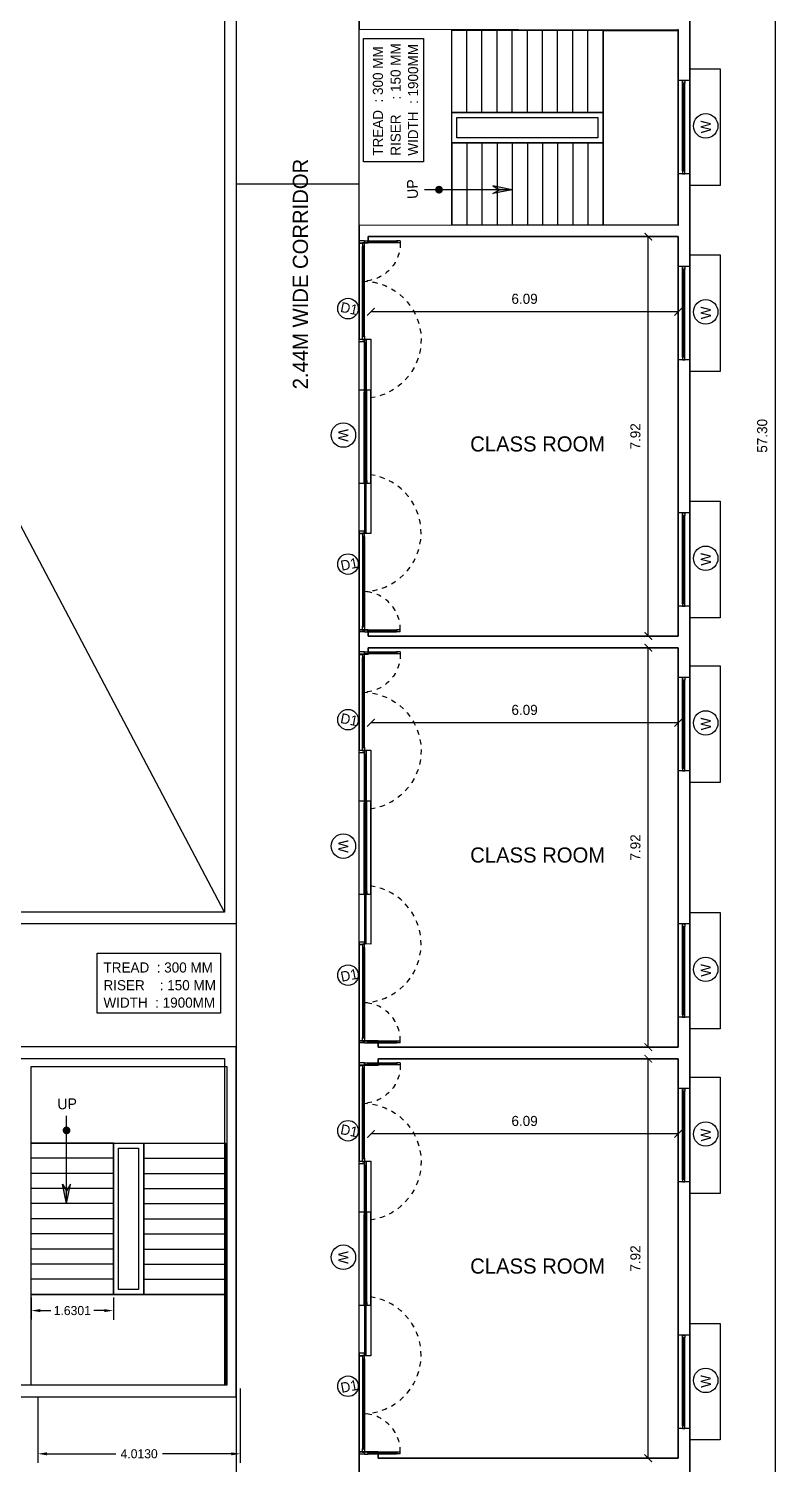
# Model space of a CAD drawing. Header units: metres. Extents: x 6102560 to 6120122, y -6664095 to -6659794.
# Drawn here: x 6102620.86 to 6102635.74, y -6659926.08 to -6659897.62 of the extents above; entities that cross this region are included whole.
import ezdxf

# ---------------------------------------------------------------- set-up
doc = ezdxf.new("R2010")
doc.units = ezdxf.units.M
doc.header["$LTSCALE"] = 500
doc.header["$MEASUREMENT"] = 0
for name, pattern in [('DASHED2', [0.375, 0.25, -0.125]), ('HIDDEN', [0.375, 0.25, -0.125]), ('PHANTOM2', [1.25, 0.625, -0.125, 0.125, -0.125, 0.125, -0.125])]:
    doc.linetypes.add(name, pattern=pattern)
doc.layers.get('0').update_dxf_attribs({"linetype": 'CONTINUOUS'})
doc.layers.get('Defpoints').update_dxf_attribs({"linetype": 'CONTINUOUS'})
for name, color, linetype in [('above', 250, 'DASHED2'), ('BLK_1_FLR_1_BLT_UP_AREA', 26, 'CONTINUOUS'), ('BLK_1_FLR_1_BLT_UP_AREA_DEDUCT', 26, 'CONTINUOUS'), ('BLK_1_FLR_1_CARPET_AREA', 10, 'CONTINUOUS'), ('BLK_1_FLR_1_CHAJJA', 6, 'CONTINUOUS'), ('BLK_1_FLR_1_EXIT_WIDTH_DOOR', 2, 'CONTINUOUS'), ('BLK_1_FLR_1_EXIT_WIDTH_STAIR', 1, 'CONTINUOUS'), ('BLK_1_FLR_1_REGULAR_ROOM_1', 117, 'CONTINUOUS'), ('BLK_1_LVL_1_BLDG_FOOT_PRINT', 1, 'CONTINUOUS'), ('BLK_1_PLINTH_HEIGHT', 7, 'CONTINUOUS'), ('DIM', 205, 'CONTINUOUS'), ('DOOR', 252, 'CONTINUOUS'), ('DOORTEXT', 13, 'CONTINUOUS'), ('ED', 30, 'CONTINUOUS'), ('FURN1', 252, 'CONTINUOUS'), ('FURNITURE', 252, 'CONTINUOUS'), ('FURNITURES', 252, 'CONTINUOUS'), ('T E X T', 7, 'CONTINUOUS'), ('TEXT', 4, 'CONTINUOUS'), ('W-SCH', 205, 'CONTINUOUS'), ('wall', 125, 'CONTINUOUS'), ('wall1', 125, 'CONTINUOUS'), ('WIN', 252, 'CONTINUOUS'), ('WINDOWS', 252, 'CONTINUOUS')]:
    doc.layers.add(name, color=color, linetype=linetype)
doc.styles.add('GD', font='GOTHIC.TTF')
doc.styles.add('RM', font='GOTHIC.TTF')
doc.styles.add('S2', font='GOTHIC.TTF')
doc.styles.get("Standard").update_dxf_attribs({"font": 'GOTHIC.TTF'})
doc.styles.add('USA TEXT', font='GOTHIC.TTF')
doc.dimstyles.new('1-100-ED', dxfattribs={"dimtxt": 0.2, "dimasz": 0.15, "dimexe": 0.18, "dimexo": 0.0625, "dimgap": 0.15, "dimtad": 1, "dimzin": 0, "dimdsep": 46, "dimtxsty": 'USA TEXT', "dimblk": 'ARCHTICK', "dimcen": 0.1, "dimse1": 1, "dimse2": 1, "dimclrd": 256, "dimclrt": 256, "dimadec": 0, "dimazin": 0, "dimtfac": 1, "dimtofl": 0, "dimtmove": 0, "dimatfit": 3, "dimldrblk": 'ARCHTICK', "dimfxl": 0, "dimtolj": 1, "dimtzin": 0, "dimarcsym": 0})
doc.dimstyles.new('STANDARD$0', dxfattribs={"dimtxt": 7, "dimasz": 3, "dimexe": 3, "dimexo": 1, "dimgap": 1.5, "dimtad": 1, "dimdec": 1, "dimzin": 1, "dimdsep": 46, "dimlunit": 4, "dimtxsty": 'Standard', "dimblk": 'OBLIQUE', "dimcen": 0.09375, "dimdle": 1, "dimclrd": 8, "dimclre": 8, "dimclrt": 7, "dimadec": 1, "dimazin": 0, "dimtfac": 1, "dimtdec": 1, "dimtix": 1, "dimtmove": 2, "dimatfit": 3, "dimldrblk": 'ARCHTICK', "dimfxl": 0, "dimfrac": 2, "dimtolj": 1, "dimtzin": 0, "dimarcsym": 0})

# ---------------------------------------------------------------- blocks, each defined once
blk = doc.blocks.new('A$C62665808')
at = {"layer": 'FURNITURES', "color": 233}
for p, q in [((512, 100), (437, 100)), ((450, 62), (512, 62)), ((500, 78), (500, 84)), ((512, 84), (500, 84)), ((512, 78), (500, 78)), ((512, 84), (512, 100)), ((512, 62), (512, 78)), ((2288, 84), (2288, 100)), ((2288, 100), (2363, 100)), ((2288, 84), (2300, 84)), ((2288, 62), (2288, 78)), ((2288, 78), (2300, 78)), ((2350, 62), (2288, 62)), ((2300, 78), (2300, 84))]:
    blk.add_line(p, q, dxfattribs=at)
at = {"layer": 'FURNITURES', "color": 250}
for p, q in [((512, 100), (2288, 100)), ((512, 84), (2300, 84)), ((512, 78), (2300, 78)), ((512, 62), (2288, 62))]:
    blk.add_line(p, q, dxfattribs=at)
at = {"layer": 'FURNITURES', "color": 250, "linetype": 'HIDDEN', "ltscale": 0.5}
for centre, radius, start, end in [((437, 62), 1163, 359.9985, 178.1522), ((2350, 62), 750, 89.1025, 179.9987)]:
    blk.add_arc(centre, radius, start, end, dxfattribs=at)
at = {"layer": 'wall', "color": 7}
for p, q in [((2362, 812), (2362, 737)), ((2399, 812), (2362, 812)), ((2377, 737), (2362, 737)), ((2362, 737), (2363, 175)), ((2378, 175), (2377, 750)), ((2384, 750), (2377, 750)), ((2377, 737), (2377, 750)), ((2384, 175), (2384, 750)), ((2384, 737), (2384, 750)), ((2399, 737), (2384, 737)), ((2399, 812), (2399, 737)), ((2400, 175), (2399, 737)), ((-725, 137), (-650, 137)), ((-725, 137), (-725, 100)), ((-725, 100), (-650, 100)), ((363, 122), (-662, 122)), ((-662, 122), (-662, 116)), ((-650, 122), (-662, 122)), ((363, 116), (-662, 116)), ((-650, 116), (-662, 116)), ((-650, 137), (-650, 122)), ((363, 137), (-650, 137)), ((-650, 116), (-650, 100)), ((-650, 100), (363, 100)), ((437, 137), (363, 137)), ((363, 137), (363, 122)), ((363, 122), (375, 122)), ((363, 116), (363, 100)), ((363, 116), (375, 116)), ((363, 100), (437, 100)), ((375, 122), (375, 116)), ((437, 137), (437, 100)), ((437, 62), (437, 100)), ((437, 62), (450, 62)), ((2363, 62), (2350, 62)), ((2378, 175), (2363, 175)), ((2363, 175), (2363, 100)), ((2363, 62), (2363, 100)), ((2400, 100), (2363, 100)), ((2378, 175), (2378, 162)), ((2384, 162), (2378, 162)), ((2400, 175), (2384, 175)), ((2384, 175), (2384, 162)), ((2400, 100), (2400, 175))]:
    blk.add_line(p, q, dxfattribs=at)
for points in [[(437, 100), (400, 100), (400, 0), (450, 0), (450, 62)], [(2363, 100), (2400, 100), (2400, 0), (2350, 0), (2350, 62)]]:
    blk.add_lwpolyline(points, dxfattribs=at)
blk = doc.blocks.new('_ArchTick')
at = {"color": 0, "linetype": 'ByBlock', "const_width": 0.15}
blk.add_lwpolyline([(-0.5, -0.5), (0.5, 0.5)], dxfattribs=at)
blk = doc.blocks.new('*D81')
at = {"layer": 'Defpoints', "color": 0}
for p in [(6102627.649, -6659902.695), (6102633.739, -6659902.695), (6102627.649, -6659903.232)]:
    blk.add_point(p, dxfattribs=at)
at = {"layer": 'ED', "linetype": 'PHANTOM2', "lineweight": -2}
blk.add_line((6102633.739, -6659903.232), (6102627.649, -6659903.232), dxfattribs=at)
at = {"layer": 'ED', "lineweight": -2, "xscale": 0.15, "yscale": 0.15, "zscale": 0.15, "rotation": 180}
blk.add_blockref('_ArchTick', (6102627.649, -6659903.232), dxfattribs=at)
at = {"layer": 'ED', "lineweight": -2, "xscale": 0.15, "yscale": 0.15, "zscale": 0.15}
blk.add_blockref('_ArchTick', (6102633.739, -6659903.232), dxfattribs=at)
at = {"layer": 'ED', "insert": (6102630.694, -6659902.977), "char_height": 0.2, "attachment_point": 5, "style": 'USA TEXT'}
blk.add_mtext('\\A1;6.09', dxfattribs=at)
blk = doc.blocks.new('*D82')
at = {"layer": 'Defpoints', "color": 0}
for p in [(6102633.147, -6659901.743), (6102633.739, -6659901.743), (6102633.739, -6659909.662)]:
    blk.add_point(p, dxfattribs=at)
at = {"layer": 'ED', "linetype": 'PHANTOM2', "lineweight": -2}
blk.add_line((6102633.147, -6659909.662), (6102633.147, -6659901.743), dxfattribs=at)
at = {"layer": 'ED', "lineweight": -2, "xscale": 0.15, "yscale": 0.15, "zscale": 0.15}
for p, rotation in [((6102633.147, -6659901.743), 90), ((6102633.147, -6659909.662), 270)]:
    blk.add_blockref('_ArchTick', p, dxfattribs=dict(at, rotation=rotation))
at = {"layer": 'ED', "insert": (6102632.892, -6659905.703), "char_height": 0.2, "attachment_point": 5, "rotation": 90, "style": 'USA TEXT'}
blk.add_mtext('\\A1;7.92', dxfattribs=at)
blk = doc.blocks.new('*D83')
at = {"layer": 'Defpoints', "color": 0}
for p in [(6102627.649, -6659910.845), (6102633.739, -6659910.845), (6102627.649, -6659911.382)]:
    blk.add_point(p, dxfattribs=at)
at = {"layer": 'ED', "linetype": 'PHANTOM2', "lineweight": -2}
blk.add_line((6102633.739, -6659911.382), (6102627.649, -6659911.382), dxfattribs=at)
at = {"layer": 'ED', "lineweight": -2, "xscale": 0.15, "yscale": 0.15, "zscale": 0.15, "rotation": 180}
blk.add_blockref('_ArchTick', (6102627.649, -6659911.382), dxfattribs=at)
at = {"layer": 'ED', "lineweight": -2, "xscale": 0.15, "yscale": 0.15, "zscale": 0.15}
blk.add_blockref('_ArchTick', (6102633.739, -6659911.382), dxfattribs=at)
at = {"layer": 'ED', "insert": (6102630.694, -6659911.127), "char_height": 0.2, "attachment_point": 5, "style": 'USA TEXT'}
blk.add_mtext('\\A1;6.09', dxfattribs=at)
blk = doc.blocks.new('*D84')
at = {"layer": 'Defpoints', "color": 0}
for p in [(6102633.147, -6659909.893), (6102633.739, -6659909.893), (6102633.739, -6659917.812)]:
    blk.add_point(p, dxfattribs=at)
at = {"layer": 'ED', "linetype": 'PHANTOM2', "lineweight": -2}
blk.add_line((6102633.147, -6659917.812), (6102633.147, -6659909.893), dxfattribs=at)
at = {"layer": 'ED', "lineweight": -2, "xscale": 0.15, "yscale": 0.15, "zscale": 0.15}
for p, rotation in [((6102633.147, -6659909.893), 90), ((6102633.147, -6659917.812), 270)]:
    blk.add_blockref('_ArchTick', p, dxfattribs=dict(at, rotation=rotation))
at = {"layer": 'ED', "insert": (6102632.892, -6659913.853), "char_height": 0.2, "attachment_point": 5, "rotation": 90, "style": 'USA TEXT'}
blk.add_mtext('\\A1;7.92', dxfattribs=at)
blk = doc.blocks.new('*D85')
at = {"layer": 'Defpoints', "color": 0}
for p in [(6102627.649, -6659918.995), (6102633.739, -6659918.995), (6102627.649, -6659919.532)]:
    blk.add_point(p, dxfattribs=at)
at = {"layer": 'ED', "linetype": 'PHANTOM2', "lineweight": -2}
blk.add_line((6102633.739, -6659919.532), (6102627.649, -6659919.532), dxfattribs=at)
at = {"layer": 'ED', "lineweight": -2, "xscale": 0.15, "yscale": 0.15, "zscale": 0.15, "rotation": 180}
blk.add_blockref('_ArchTick', (6102627.649, -6659919.532), dxfattribs=at)
at = {"layer": 'ED', "lineweight": -2, "xscale": 0.15, "yscale": 0.15, "zscale": 0.15}
blk.add_blockref('_ArchTick', (6102633.739, -6659919.532), dxfattribs=at)
at = {"layer": 'ED', "insert": (6102630.694, -6659919.277), "char_height": 0.2, "attachment_point": 5, "style": 'USA TEXT'}
blk.add_mtext('\\A1;6.09', dxfattribs=at)
blk = doc.blocks.new('*D86')
at = {"layer": 'Defpoints', "color": 0}
for p in [(6102633.147, -6659918.043), (6102633.739, -6659918.043), (6102633.739, -6659925.962)]:
    blk.add_point(p, dxfattribs=at)
at = {"layer": 'ED', "linetype": 'PHANTOM2', "lineweight": -2}
blk.add_line((6102633.147, -6659925.962), (6102633.147, -6659918.043), dxfattribs=at)
at = {"layer": 'ED', "lineweight": -2, "xscale": 0.15, "yscale": 0.15, "zscale": 0.15}
for p, rotation in [((6102633.147, -6659918.043), 90), ((6102633.147, -6659925.962), 270)]:
    blk.add_blockref('_ArchTick', p, dxfattribs=dict(at, rotation=rotation))
at = {"layer": 'ED', "insert": (6102632.892, -6659922.003), "char_height": 0.2, "attachment_point": 5, "rotation": 90, "style": 'USA TEXT'}
blk.add_mtext('\\A1;7.92', dxfattribs=at)
blk = doc.blocks.new('*D147')
at = {"layer": 'BLK_1_FLR_1_EXIT_WIDTH_DOOR', "color": 0, "lineweight": -2}
for p, q in [((6102621.046, -6659924.744), (6102621.046, -6659926.055)), ((6102625.059, -6659924.577), (6102625.059, -6659926.055)), ((6102621.226, -6659925.875), (6102622.588, -6659925.875)), ((6102624.879, -6659925.875), (6102623.518, -6659925.875))]:
    blk.add_line(p, q, dxfattribs=at)
at = {"layer": 'BLK_1_FLR_1_EXIT_WIDTH_DOOR', "color": 0}
for points in [[(6102621.226, -6659925.845), (6102621.226, -6659925.905), (6102621.046, -6659925.875)], [(6102624.879, -6659925.845), (6102624.879, -6659925.905), (6102625.059, -6659925.875)]]:
    blk.add_solid(points, dxfattribs=at)
at = {"layer": 'Defpoints', "color": 0}
for p in [(6102625.059, -6659924.514), (6102621.046, -6659924.682), (6102625.059, -6659925.875)]:
    blk.add_point(p, dxfattribs=at)
at = {"layer": 'BLK_1_FLR_1_EXIT_WIDTH_DOOR', "color": 0, "insert": (6102623.053, -6659925.875), "char_height": 0.18, "attachment_point": 5}
blk.add_mtext('\\A1;4.0130', dxfattribs=at)
blk = doc.blocks.new('*D150')
at = {"layer": 'BLK_1_FLR_1_EXIT_WIDTH_STAIR', "color": 0, "lineweight": -2}
for p, q in [((6102620.913, -6659922.777), (6102620.913, -6659923.215)), ((6102622.543, -6659922.777), (6102622.543, -6659923.216)), ((6102621.093, -6659923.035), (6102621.303, -6659923.035)), ((6102622.363, -6659923.036), (6102622.154, -6659923.036))]:
    blk.add_line(p, q, dxfattribs=at)
at = {"layer": 'BLK_1_FLR_1_EXIT_WIDTH_STAIR', "color": 0}
for points in [[(6102621.093, -6659923.005), (6102621.093, -6659923.065), (6102620.913, -6659923.035)], [(6102622.363, -6659923.006), (6102622.363, -6659923.066), (6102622.543, -6659923.036)]]:
    blk.add_solid(points, dxfattribs=at)
at = {"layer": 'Defpoints', "color": 0}
for p in [(6102620.913, -6659922.715), (6102622.543, -6659922.715), (6102622.543, -6659923.036)]:
    blk.add_point(p, dxfattribs=at)
at = {"layer": 'BLK_1_FLR_1_EXIT_WIDTH_STAIR', "color": 0, "insert": (6102621.728, -6659923.036), "char_height": 0.18, "attachment_point": 5}
blk.add_mtext('\\A1;1.6301', dxfattribs=at)
blk = doc.blocks.new('*D117')
at = {"layer": 'BLK_1_PLINTH_HEIGHT', "linetype": 'PHANTOM2', "lineweight": -2}
blk.add_line((6102635.661, -6659877.042), (6102635.661, -6659934.342), dxfattribs=at)
at = {"layer": 'Defpoints', "color": 0}
for p in [(6102633.969, -6659877.042), (6102633.969, -6659934.342), (6102635.661, -6659934.342)]:
    blk.add_point(p, dxfattribs=at)
at = {"layer": 'BLK_1_PLINTH_HEIGHT', "lineweight": -2, "xscale": 0.15, "yscale": 0.15, "zscale": 0.15}
for p, rotation in [((6102635.661, -6659877.042), 90), ((6102635.661, -6659934.342), 270)]:
    blk.add_blockref('_ArchTick', p, dxfattribs=dict(at, rotation=rotation))
at = {"layer": 'BLK_1_PLINTH_HEIGHT', "insert": (6102635.405, -6659905.692), "char_height": 0.2, "attachment_point": 5, "rotation": 90, "style": 'USA TEXT'}
blk.add_mtext('\\A1;57.30', dxfattribs=at)

msp = doc.modelspace()

# ---------------------------------------------------------------- hatches: boundary and pattern name
at = {"layer": 'DIM'}
h = msp.add_hatch(color=256, dxfattribs=at)
h.paths.add_polyline_path([(6102630.16826, -6659900.75663), (6102630.16829, -6659900.79748), (6102630.06461, -6659900.73605)])
h.paths.add_polyline_path([(6102630.42385, -6659900.8074), (6102630.42385, -6659900.81249), (6102630.19385, -6659900.81263), (6102630.16829, -6659900.79748), (6102630.16826, -6659900.75663)])
h.paths.add_polyline_path([(6102630.42385, -6659900.81249), (6102630.42386, -6659900.81758), (6102630.16833, -6659900.86866), (6102630.16831, -6659900.82781), (6102630.19385, -6659900.81263)])
h.paths.add_polyline_path([(6102630.42386, -6659900.81758), (6102630.42385, -6659900.81249), (6102630.44941, -6659900.81247)])
h.paths.add_polyline_path([(6102630.44941, -6659900.81247), (6102630.42385, -6659900.81249), (6102630.42385, -6659900.8074)])
h.paths.add_polyline_path([(6102630.06471, -6659900.88938), (6102630.16831, -6659900.82781), (6102630.16833, -6659900.86866)])
h = msp.add_hatch(color=256, dxfattribs=at)
h.paths.add_polyline_path([(6102621.66942, -6659920.63334), (6102621.62857, -6659920.63336), (6102621.69001, -6659920.52969)])
h.paths.add_polyline_path([(6102621.61866, -6659920.88893), (6102621.61357, -6659920.88893), (6102621.61342, -6659920.65893), (6102621.62857, -6659920.63336), (6102621.66942, -6659920.63334)])
h.paths.add_polyline_path([(6102621.61357, -6659920.88893), (6102621.60847, -6659920.88893), (6102621.55739, -6659920.63341), (6102621.59824, -6659920.63338), (6102621.61342, -6659920.65893)])
h.paths.add_polyline_path([(6102621.60847, -6659920.88893), (6102621.61357, -6659920.88893), (6102621.61358, -6659920.91448)])
h.paths.add_polyline_path([(6102621.61358, -6659920.91448), (6102621.61357, -6659920.88893), (6102621.61866, -6659920.88893)])
h.paths.add_polyline_path([(6102621.53668, -6659920.52979), (6102621.59824, -6659920.63338), (6102621.55739, -6659920.63341)])

# ---------------------------------------------------------------- linework, layer by layer
for p, q in [((6102627.41799, -6659932.07957), (6102627.41831, -6659886.33482)), ((6102633.73941, -6659901.5125), (6102633.73941, -6659897.63255)), ((6102629.24973, -6659899.88258), (6102629.24941, -6659901.5125)), ((6102629.54941, -6659899.88258), (6102629.54941, -6659901.5125)), ((6102629.84941, -6659899.88258), (6102629.84941, -6659901.5125)), ((6102630.14941, -6659899.88258), (6102630.14941, -6659901.5125)), ((6102630.44941, -6659899.88258), (6102630.44941, -6659901.5125)), ((6102630.74941, -6659899.88258), (6102630.74941, -6659901.5125)), ((6102631.04941, -6659899.8826), (6102631.04941, -6659901.5125)), ((6102631.34941, -6659899.88263), (6102631.34941, -6659901.5125)), ((6102631.64941, -6659899.88266), (6102631.64941, -6659901.5125)), ((6102631.94941, -6659899.88269), (6102631.94941, -6659901.5125)), ((6102632.24941, -6659900.1125), (6102632.24941, -6659901.5125)), ((6102624.97821, -6659900.6985), (6102627.41821, -6659900.6985)), ((6102624.97821, -6659915.3645), (6102624.97821, -6659926.96474)), ((6102622.54348, -6659919.71481), (6102620.91356, -6659919.71448)), ((6102622.54348, -6659920.01448), (6102620.91356, -6659920.01448)), ((6102622.54348, -6659920.31448), (6102620.91356, -6659920.31448)), ((6102622.54348, -6659920.61448), (6102620.91356, -6659920.61448)), ((6102622.54348, -6659920.91448), (6102620.91356, -6659920.91448)), ((6102622.54348, -6659921.21448), (6102620.91356, -6659921.21448)), ((6102622.54345, -6659921.51448), (6102620.91356, -6659921.51448)), ((6102622.54343, -6659921.81448), (6102620.91356, -6659921.81448)), ((6102622.5434, -6659922.11448), (6102620.91356, -6659922.11448)), ((6102622.54337, -6659922.41448), (6102620.91356, -6659922.41448)), ((6102622.31356, -6659922.71448), (6102620.91356, -6659922.71448))]:
    msp.add_line(p, q)
at = {"linetype": 'HIDDEN', "ltscale": 0.5}
for p, q in [((6102629.24941, -6659899.0525), (6102629.24941, -6659897.6525)), ((6102629.54941, -6659899.28246), (6102629.54941, -6659897.6525)), ((6102629.84941, -6659899.28249), (6102629.84941, -6659897.6525)), ((6102630.14941, -6659899.28252), (6102630.14941, -6659897.6525)), ((6102630.44941, -6659899.28255), (6102630.44941, -6659897.6525)), ((6102630.74941, -6659899.28258), (6102630.74941, -6659897.6525)), ((6102623.37356, -6659919.71448), (6102624.77356, -6659919.71448)), ((6102623.14359, -6659920.01448), (6102624.77356, -6659920.01448)), ((6102623.14357, -6659920.31448), (6102624.77356, -6659920.31448)), ((6102623.14354, -6659920.61448), (6102624.77356, -6659920.61448)), ((6102623.14351, -6659920.91448), (6102624.77356, -6659920.91448)), ((6102623.14348, -6659921.21448), (6102624.77356, -6659921.21448))]:
    msp.add_line(p, q, dxfattribs=at)
at = {"linetype": 'HIDDEN', "ltscale": 500}
for p, q in [((6102631.04941, -6659899.28258), (6102631.04941, -6659897.6525)), ((6102631.34941, -6659899.28258), (6102631.34941, -6659897.6525)), ((6102631.64941, -6659899.28258), (6102631.64941, -6659897.6525)), ((6102631.94941, -6659899.28258), (6102631.94941, -6659897.6525)), ((6102632.24941, -6659899.0525), (6102632.24941, -6659897.6525)), ((6102623.14348, -6659921.51448), (6102624.77356, -6659921.51448)), ((6102623.14348, -6659921.81448), (6102624.77356, -6659921.81448)), ((6102623.14348, -6659922.11448), (6102624.77356, -6659922.11448)), ((6102623.14348, -6659922.41448), (6102624.77356, -6659922.41448)), ((6102623.37356, -6659922.71448), (6102624.77356, -6659922.71448))]:
    msp.add_line(p, q, dxfattribs=at)
at = {"color": 15}
for points in [[(6102609.27941, -6659915.3645), (6102609.27941, -6659886.0325), (6102624.97821, -6659886.0325), (6102624.97821, -6659915.3645)], [(6102609.50941, -6659918.03443), (6102624.74821, -6659918.03446), (6102624.74821, -6659924.51453), (6102609.50941, -6659924.5145)]]:
    msp.add_lwpolyline(points, close=True, dxfattribs=at)
at = {"linetype": 'PHANTOM2', "ltscale": 500}
msp.add_lwpolyline([(6102624.74821, -6659915.1345), (6102609.50941, -6659886.2625)], dxfattribs=at)
at = {"color": 15, "linetype": 'Continuous'}
msp.add_lwpolyline([(6102609.50941, -6659886.2625), (6102624.74821, -6659886.2625), (6102624.74821, -6659915.1345), (6102609.50941, -6659915.1345)], close=True, dxfattribs=at)
at = {"color": 15}
msp.add_lwpolyline([(6102627.41823, -6659896.11699), (6102627.41823, -6659897.63255), (6102633.73946, -6659897.64252), (6102633.73936, -6659901.52263), (6102627.4182, -6659901.51265), (6102627.4182, -6659901.86273), (6102627.59289, -6659901.86274), (6102627.59289, -6659901.7425), (6102633.73941, -6659901.7425), (6102633.73941, -6659909.6625), (6102627.59288, -6659909.6625), (6102627.59288, -6659909.54207), (6102627.41815, -6659909.54206), (6102627.41815, -6659910.01266), (6102627.59285, -6659910.01274), (6102627.59285, -6659909.8925), (6102633.73935, -6659909.8925), (6102633.73935, -6659917.8125), (6102627.79186, -6659917.8125), (6102627.79186, -6659917.69207), (6102627.41809, -6659917.69206), (6102627.41809, -6659918.16265), (6102627.79186, -6659918.16274), (6102627.79186, -6659918.0425), (6102633.73935, -6659918.0425), (6102633.73935, -6659925.9625), (6102627.79194, -6659925.9625), (6102627.79178, -6659925.84207), (6102627.41803, -6659925.84206), (6102627.41803, -6659926.31266)], dxfattribs=at)
at = {"linetype": 'Continuous'}
for points in [[(6102629.24965, -6659899.28244), (6102629.24941, -6659897.65166), (6102632.24925, -6659897.65194), (6102632.24949, -6659899.28271)], [(6102633.73941, -6659901.51265), (6102632.24957, -6659901.51265), (6102632.24957, -6659897.6525), (6102633.73941, -6659897.6525)], [(6102629.24941, -6659901.5125), (6102629.24973, -6659899.88244), (6102632.24957, -6659899.88271), (6102632.24925, -6659901.51278)], [(6102620.91356, -6659919.71448), (6102622.54362, -6659919.71481), (6102622.54334, -6659922.71465), (6102620.91328, -6659922.71432)], [(6102623.14362, -6659919.71473), (6102624.77439, -6659919.71448), (6102624.77412, -6659922.71432), (6102623.14334, -6659922.71456)], [(6102620.9134, -6659924.51448), (6102620.9134, -6659922.71465), (6102624.77356, -6659922.71465), (6102624.77356, -6659924.51448)]]:
    msp.add_lwpolyline(points, close=True, dxfattribs=at)
for points in [[(6102632.24957, -6659899.88258), (6102629.24957, -6659899.88258), (6102629.24957, -6659899.28258), (6102632.24957, -6659899.28258)], [(6102632.14957, -6659899.78258), (6102629.34957, -6659899.78258), (6102629.34957, -6659899.38258), (6102632.14957, -6659899.38258)], [(6102620.91341, -6659918.19447), (6102624.79351, -6659918.19447), (6102624.7935, -6659924.5145), (6102620.9134, -6659924.5145)], [(6102622.54348, -6659922.71465), (6102622.54348, -6659919.71465), (6102623.14348, -6659919.71465), (6102623.14348, -6659922.71465)], [(6102622.64348, -6659922.61465), (6102622.64348, -6659919.81465), (6102623.04348, -6659919.81465), (6102623.04348, -6659922.61465)]]:
    msp.add_lwpolyline(points, close=True)
at = {"layer": 'above'}
for points in [[(6102633.96945, -6659898.41738), (6102634.56945, -6659898.41737), (6102634.5695, -6659900.72769), (6102633.9696, -6659900.72769)], [(6102633.96952, -6659902.10477), (6102634.56952, -6659902.10477), (6102634.56957, -6659904.41509), (6102633.96967, -6659904.41508)], [(6102633.96939, -6659906.98993), (6102634.56939, -6659906.98992), (6102634.56945, -6659909.30024), (6102633.96955, -6659909.30024)], [(6102633.96952, -6659910.25477), (6102634.56952, -6659910.25477), (6102634.56957, -6659912.56509), (6102633.96967, -6659912.56508)], [(6102633.96939, -6659915.13993), (6102634.56939, -6659915.13992), (6102634.56945, -6659917.45024), (6102633.96955, -6659917.45024)], [(6102633.96952, -6659918.40477), (6102634.56952, -6659918.40477), (6102634.56957, -6659920.71509), (6102633.96967, -6659920.71508)], [(6102633.96939, -6659923.28993), (6102634.56939, -6659923.28992), (6102634.56945, -6659925.60024), (6102633.96955, -6659925.60024)]]:
    msp.add_lwpolyline(points, dxfattribs=at)
at = {"layer": 'BLK_1_FLR_1_BLT_UP_AREA', "color": 26, "linetype": 'Continuous'}
msp.add_lwpolyline([(6102600.28941, -6659877.0425), (6102633.96941, -6659877.0425), (6102633.96941, -6659934.3425), (6102600.28941, -6659934.3425)], close=True, dxfattribs=at)
at = {"layer": 'BLK_1_FLR_1_BLT_UP_AREA_DEDUCT', "color": 26, "linetype": 'Continuous'}
msp.add_lwpolyline([(6102609.50941, -6659886.2625), (6102624.74821, -6659886.2625), (6102624.74821, -6659915.1345), (6102609.50941, -6659915.1345)], close=True, dxfattribs=at)
at = {"layer": 'BLK_1_FLR_1_CARPET_AREA', "color": 15}
msp.add_lwpolyline([(6102624.97821, -6659924.7445), (6102624.97821, -6659917.8045), (6102609.27941, -6659917.8045), (6102609.27941, -6659924.7445), (6102624.97821, -6659924.7445)], dxfattribs=at)
at = {"layer": 'BLK_1_FLR_1_CHAJJA', "linetype": 'Continuous'}
for points in [[(6102633.96937, -6659898.41738), (6102634.56934, -6659898.41737), (6102634.56929, -6659900.72769), (6102633.96949, -6659900.72769)], [(6102633.96945, -6659902.10477), (6102634.56941, -6659902.10477), (6102634.56936, -6659904.41509), (6102633.96956, -6659904.41508)], [(6102633.96932, -6659906.98993), (6102634.56928, -6659906.98992), (6102634.56923, -6659909.30024), (6102633.96944, -6659909.30024)], [(6102633.96945, -6659910.25477), (6102634.56941, -6659910.25477), (6102634.56936, -6659912.56509), (6102633.96956, -6659912.56508)], [(6102633.96932, -6659915.13993), (6102634.56928, -6659915.13992), (6102634.56923, -6659917.45024), (6102633.96944, -6659917.45024)], [(6102633.96945, -6659918.40477), (6102634.56941, -6659918.40477), (6102634.56936, -6659920.71509), (6102633.96956, -6659920.71508)], [(6102633.96932, -6659923.28993), (6102634.56928, -6659923.28992), (6102634.56923, -6659925.60024), (6102633.96944, -6659925.60024)]]:
    msp.add_lwpolyline(points, close=True, dxfattribs=at)
at = {"layer": 'BLK_1_FLR_1_REGULAR_ROOM_1', "color": 3, "linetype": 'Continuous'}
for points in [[(6102627.59289, -6659909.52965), (6102627.59289, -6659909.52965), (6102627.59289, -6659909.54214), (6102627.59288, -6659909.54207), (6102627.59288, -6659909.6625), (6102633.73941, -6659909.6625), (6102633.73941, -6659901.7425), (6102627.59289, -6659901.7425), (6102627.59289, -6659901.86274), (6102627.59285, -6659901.86273), (6102627.59285, -6659901.87515), (6102627.41822, -6659901.87515), (6102627.41816, -6659903.77522), (6102627.64799, -6659903.77523), (6102627.64799, -6659903.78772), (6102627.64799, -6659903.78782), (6102627.64799, -6659907.61718), (6102627.64799, -6659907.61708), (6102627.64799, -6659907.62957), (6102627.41816, -6659907.62957), (6102627.41815, -6659909.52965)], [(6102627.4181, -6659917.67965), (6102627.79186, -6659917.67965), (6102627.79186, -6659917.69214), (6102627.79186, -6659917.69207), (6102627.79186, -6659917.8125), (6102633.73935, -6659917.8125), (6102633.73935, -6659909.8925), (6102627.59285, -6659909.8925), (6102627.59285, -6659910.01274), (6102627.59285, -6659910.01273), (6102627.59285, -6659910.02515), (6102627.41817, -6659910.02515), (6102627.41811, -6659911.92522), (6102627.64799, -6659911.92523), (6102627.64799, -6659911.93772), (6102627.64799, -6659911.93782), (6102627.64799, -6659915.76718), (6102627.51791, -6659915.76708), (6102627.51791, -6659915.77957), (6102627.4181, -6659915.77957), (6102627.4181, -6659917.67965)], [(6102627.72941, -6659925.82965), (6102627.79186, -6659925.82965), (6102627.79186, -6659925.84214), (6102627.79186, -6659925.84229), (6102627.79186, -6659925.96273), (6102633.73935, -6659925.9625), (6102633.73935, -6659918.0425), (6102627.79186, -6659918.0425), (6102627.79186, -6659918.16274), (6102627.79186, -6659918.16273), (6102627.79186, -6659918.17515), (6102627.41811, -6659918.17515), (6102627.41805, -6659920.07522), (6102627.64799, -6659920.07523), (6102627.64799, -6659920.08772), (6102627.64799, -6659920.08782), (6102627.64799, -6659923.91718), (6102627.64799, -6659923.91708), (6102627.64799, -6659923.92957), (6102627.41804, -6659923.92957), (6102627.41804, -6659925.82965)]]:
    msp.add_lwpolyline(points, close=True, dxfattribs=at)
at = {"layer": 'BLK_1_LVL_1_BLDG_FOOT_PRINT', "ltscale": 400}
msp.add_lwpolyline([(6102600.28941, -6659877.0425), (6102633.96941, -6659877.0425), (6102633.96941, -6659934.3425), (6102600.28941, -6659934.3425)], close=True, dxfattribs=at)
at = {"layer": 'DIM', "const_width": 0.07667}
for points in [[(6102628.99789, -6659900.84997, -1), (6102628.99784, -6659900.77331, -1)], [(6102621.57608, -6659919.46296, -1), (6102621.65275, -6659919.46292, -1)]]:
    msp.add_lwpolyline(points, format="xyb", close=True, dxfattribs=at)
at = {"layer": 'DOOR'}
for p, q in [((6102630.44941, -6659900.8125), (6102628.70965, -6659900.8115)), ((6102630.44941, -6659900.8125), (6102630.06461, -6659900.73607)), ((6102630.06461, -6659900.73607), (6102630.19385, -6659900.81266)), ((6102630.44941, -6659900.8125), (6102630.06471, -6659900.8894)), ((6102630.06471, -6659900.8894), (6102630.19385, -6659900.81266)), ((6102621.61356, -6659920.91448), (6102621.61456, -6659919.17473)), ((6102621.53665, -6659920.52979), (6102621.6134, -6659920.65893)), ((6102621.61356, -6659920.91448), (6102621.53665, -6659920.52979)), ((6102621.68999, -6659920.52969), (6102621.6134, -6659920.65893)), ((6102621.61356, -6659920.91448), (6102621.68999, -6659920.52969))]:
    msp.add_line(p, q, dxfattribs=at)
at = {"layer": 'FURN1'}
for points in [[(6102633.87234, -6659898.64738), (6102633.87234, -6659898.69738), (6102633.82234, -6659898.69737), (6102633.82234, -6659898.64737)], [(6102633.87234, -6659898.648), (6102633.87234, -6659898.698), (6102633.82234, -6659898.698), (6102633.82234, -6659898.648)], [(6102633.8723, -6659900.49706), (6102633.87231, -6659900.44706), (6102633.82231, -6659900.44706), (6102633.8223, -6659900.49706)], [(6102633.87231, -6659900.49769), (6102633.87231, -6659900.44769), (6102633.82231, -6659900.44768), (6102633.82231, -6659900.49768)], [(6102633.87242, -6659902.33477), (6102633.87241, -6659902.38477), (6102633.82241, -6659902.38477), (6102633.82242, -6659902.33477)], [(6102633.87241, -6659902.33539), (6102633.87241, -6659902.38539), (6102633.82241, -6659902.38539), (6102633.82241, -6659902.33539)], [(6102633.87238, -6659904.18445), (6102633.87238, -6659904.13445), (6102633.82238, -6659904.13445), (6102633.82238, -6659904.18445)], [(6102633.87238, -6659904.18508), (6102633.87238, -6659904.13508), (6102633.82238, -6659904.13508), (6102633.82238, -6659904.18508)], [(6102627.51506, -6659904.77735), (6102627.51506, -6659904.82735), (6102627.56506, -6659904.82735), (6102627.56506, -6659904.77735)], [(6102627.51506, -6659904.77797), (6102627.51506, -6659904.82797), (6102627.56506, -6659904.82797), (6102627.56506, -6659904.77797)], [(6102627.51509, -6659906.62703), (6102627.51509, -6659906.57703), (6102627.56509, -6659906.57703), (6102627.56509, -6659906.62703)], [(6102627.51509, -6659906.62766), (6102627.51509, -6659906.57766), (6102627.56509, -6659906.57766), (6102627.56509, -6659906.62766)], [(6102633.87229, -6659907.21992), (6102633.87229, -6659907.26992), (6102633.82229, -6659907.26992), (6102633.82229, -6659907.21992)], [(6102633.87229, -6659907.22055), (6102633.87229, -6659907.27055), (6102633.82229, -6659907.27055), (6102633.82229, -6659907.22055)], [(6102633.87225, -6659909.06961), (6102633.87225, -6659909.01961), (6102633.82225, -6659909.01961), (6102633.82225, -6659909.06961)], [(6102633.87225, -6659909.07023), (6102633.87226, -6659909.02023), (6102633.82226, -6659909.02023), (6102633.82225, -6659909.07023)], [(6102633.87242, -6659910.48477), (6102633.87241, -6659910.53477), (6102633.82241, -6659910.53477), (6102633.82242, -6659910.48477)], [(6102633.87241, -6659910.48539), (6102633.87241, -6659910.53539), (6102633.82241, -6659910.53539), (6102633.82241, -6659910.48539)], [(6102633.87238, -6659912.33445), (6102633.87238, -6659912.28445), (6102633.82238, -6659912.28445), (6102633.82238, -6659912.33445)], [(6102633.87238, -6659912.33508), (6102633.87238, -6659912.28508), (6102633.82238, -6659912.28508), (6102633.82238, -6659912.33508)], [(6102627.51506, -6659912.92735), (6102627.51506, -6659912.97735), (6102627.56506, -6659912.97735), (6102627.56506, -6659912.92735)], [(6102627.51506, -6659912.92797), (6102627.51506, -6659912.97797), (6102627.56506, -6659912.97797), (6102627.56506, -6659912.92797)], [(6102627.51509, -6659914.77703), (6102627.51509, -6659914.72703), (6102627.56509, -6659914.72703), (6102627.56509, -6659914.77703)], [(6102627.51509, -6659914.77766), (6102627.51509, -6659914.72766), (6102627.56509, -6659914.72766), (6102627.56509, -6659914.77766)], [(6102633.87229, -6659915.36992), (6102633.87229, -6659915.41992), (6102633.82229, -6659915.41992), (6102633.82229, -6659915.36992)], [(6102633.87229, -6659915.37055), (6102633.87229, -6659915.42055), (6102633.82229, -6659915.42055), (6102633.82229, -6659915.37055)], [(6102633.87225, -6659917.21961), (6102633.87225, -6659917.16961), (6102633.82225, -6659917.16961), (6102633.82225, -6659917.21961)], [(6102633.87225, -6659917.22023), (6102633.87226, -6659917.17023), (6102633.82226, -6659917.17023), (6102633.82225, -6659917.22023)], [(6102633.87242, -6659918.63477), (6102633.87241, -6659918.68477), (6102633.82241, -6659918.68477), (6102633.82242, -6659918.63477)], [(6102633.87241, -6659918.63539), (6102633.87241, -6659918.68539), (6102633.82241, -6659918.68539), (6102633.82241, -6659918.63539)], [(6102633.87238, -6659920.48445), (6102633.87238, -6659920.43445), (6102633.82238, -6659920.43445), (6102633.82238, -6659920.48445)], [(6102633.87238, -6659920.48508), (6102633.87238, -6659920.43508), (6102633.82238, -6659920.43508), (6102633.82238, -6659920.48508)], [(6102627.51506, -6659921.07735), (6102627.51506, -6659921.12735), (6102627.56506, -6659921.12735), (6102627.56506, -6659921.07735)], [(6102627.51506, -6659921.07797), (6102627.51506, -6659921.12797), (6102627.56506, -6659921.12797), (6102627.56506, -6659921.07797)], [(6102627.51509, -6659922.92703), (6102627.51509, -6659922.87703), (6102627.56509, -6659922.87703), (6102627.56509, -6659922.92703)], [(6102627.51509, -6659922.92766), (6102627.51509, -6659922.87766), (6102627.56509, -6659922.87766), (6102627.56509, -6659922.92766)], [(6102633.87229, -6659923.51992), (6102633.87229, -6659923.56992), (6102633.82229, -6659923.56992), (6102633.82229, -6659923.51992)], [(6102633.87229, -6659923.52055), (6102633.87229, -6659923.57055), (6102633.82229, -6659923.57055), (6102633.82229, -6659923.52055)], [(6102633.87225, -6659925.36961), (6102633.87225, -6659925.31961), (6102633.82225, -6659925.31961), (6102633.82225, -6659925.36961)], [(6102633.87225, -6659925.37023), (6102633.87226, -6659925.32023), (6102633.82226, -6659925.32023), (6102633.82225, -6659925.37023)]]:
    msp.add_lwpolyline(points, close=True, dxfattribs=at)
at = {"layer": 'FURNITURE', "linetype": 'HIDDEN', "ltscale": 0.2}
for p, q in [((6102633.82231, -6659900.44768), (6102633.82233, -6659898.698)), ((6102633.87227, -6659900.44706), (6102633.87234, -6659898.69738)), ((6102633.82238, -6659904.13508), (6102633.82241, -6659902.38539)), ((6102633.87235, -6659904.13445), (6102633.87241, -6659902.38477)), ((6102627.51513, -6659906.57703), (6102627.51506, -6659904.82735)), ((6102627.56509, -6659906.57766), (6102627.56507, -6659904.82797)), ((6102633.82226, -6659909.02023), (6102633.82228, -6659907.27055)), ((6102633.87222, -6659909.01961), (6102633.87229, -6659907.26992)), ((6102633.82238, -6659912.28508), (6102633.82241, -6659910.53539)), ((6102633.87235, -6659912.28445), (6102633.87241, -6659910.53477)), ((6102627.51513, -6659914.72703), (6102627.51506, -6659912.97735)), ((6102627.56509, -6659914.72766), (6102627.56507, -6659912.97797)), ((6102633.82226, -6659917.17023), (6102633.82228, -6659915.42055)), ((6102633.87222, -6659917.16961), (6102633.87229, -6659915.41992)), ((6102633.82238, -6659920.43508), (6102633.82241, -6659918.68539)), ((6102633.87235, -6659920.43445), (6102633.87241, -6659918.68477)), ((6102627.51513, -6659922.87703), (6102627.51506, -6659921.12735)), ((6102627.56509, -6659922.87766), (6102627.56507, -6659921.12797)), ((6102633.82226, -6659925.32023), (6102633.82228, -6659923.57055)), ((6102633.87222, -6659925.31961), (6102633.87229, -6659923.56992))]:
    msp.add_line(p, q, dxfattribs=at)
at = {"layer": 'FURNITURE', "color": 4, "linetype": 'HIDDEN', "ltscale": 0.2}
for p, q in [((6102633.84731, -6659900.44706), (6102633.84733, -6659898.69737)), ((6102633.84738, -6659904.13445), (6102633.84741, -6659902.38477)), ((6102627.54009, -6659906.57703), (6102627.54007, -6659904.82735)), ((6102633.84725, -6659909.01961), (6102633.84728, -6659907.26992)), ((6102633.84738, -6659912.28445), (6102633.84741, -6659910.53477)), ((6102627.54009, -6659914.72703), (6102627.54007, -6659912.97735)), ((6102633.84725, -6659917.16961), (6102633.84728, -6659915.41992)), ((6102633.84738, -6659920.43445), (6102633.84741, -6659918.68477)), ((6102627.54009, -6659922.87703), (6102627.54007, -6659921.12735)), ((6102633.84725, -6659925.31961), (6102633.84728, -6659923.56992))]:
    msp.add_line(p, q, dxfattribs=at)
at = {"layer": 'W-SCH'}
for centre, radius in [((6102634.28484, -6659899.5469), 0.24242), ((6102627.19378, -6659903.16941), 0.20375), ((6102634.28491, -6659903.2343), 0.24242), ((6102627.10256, -6659905.67688), 0.24242), ((6102627.1937, -6659908.23538), 0.20375), ((6102634.28479, -6659908.11945), 0.24242), ((6102627.19378, -6659911.31941), 0.20375), ((6102634.28491, -6659911.3843), 0.24242), ((6102627.10256, -6659913.82688), 0.24242), ((6102627.1937, -6659916.38538), 0.20375), ((6102634.28479, -6659916.26945), 0.24242), ((6102627.19378, -6659919.46941), 0.20375), ((6102634.28491, -6659919.5343), 0.24242), ((6102627.10256, -6659921.97688), 0.24242), ((6102634.28479, -6659924.41945), 0.24242), ((6102627.1937, -6659924.53538), 0.20375)]:
    msp.add_circle(centre, radius, dxfattribs=at)
at = {"layer": 'wall'}
msp.add_lwpolyline([(6102633.96941, -6659877.0425), (6102600.28941, -6659877.0425), (6102600.28941, -6659934.3425), (6102633.96941, -6659934.3425)], close=True, dxfattribs=at)
at = {"layer": 'wall1'}
for p, q in [((6102633.96944, -6659898.64738), (6102633.73933, -6659898.64737)), ((6102633.96941, -6659900.49769), (6102633.7393, -6659900.49768)), ((6102633.96952, -6659902.33477), (6102633.73941, -6659902.33476)), ((6102633.96948, -6659904.18508), (6102633.73938, -6659904.18507)), ((6102627.41796, -6659904.77735), (6102627.64807, -6659904.77734)), ((6102627.41799, -6659906.62766), (6102627.6481, -6659906.62765)), ((6102633.96939, -6659907.21993), (6102633.73928, -6659907.21992)), ((6102633.96935, -6659909.07024), (6102633.73925, -6659909.07023)), ((6102633.96952, -6659910.48477), (6102633.73941, -6659910.48476)), ((6102633.96948, -6659912.33508), (6102633.73938, -6659912.33507)), ((6102627.41796, -6659912.92735), (6102627.64807, -6659912.92734)), ((6102627.41799, -6659914.77766), (6102627.6481, -6659914.77765)), ((6102633.96939, -6659915.36993), (6102633.73928, -6659915.36992)), ((6102633.96935, -6659917.22024), (6102633.73925, -6659917.22023)), ((6102633.96952, -6659918.63477), (6102633.73941, -6659918.63476)), ((6102633.96948, -6659920.48508), (6102633.73938, -6659920.48507)), ((6102627.41796, -6659921.07735), (6102627.64807, -6659921.07734)), ((6102627.41799, -6659922.92766), (6102627.6481, -6659922.92765)), ((6102633.96939, -6659923.51993), (6102633.73928, -6659923.51992)), ((6102633.96935, -6659925.37024), (6102633.73925, -6659925.37023))]:
    msp.add_line(p, q, dxfattribs=at)
at = {"layer": 'WIN'}
for points in [[(6102627.50275, -6659900.26098), (6102627.50275, -6659897.81607), (6102628.68925, -6659897.81607), (6102628.68925, -6659900.26098)], [(6102622.22349, -6659915.94875), (6102624.6684, -6659915.94875), (6102624.6684, -6659917.13525), (6102622.22349, -6659917.13525)]]:
    msp.add_lwpolyline(points, close=True, dxfattribs=at)
at = {"layer": 'WINDOWS'}
for p, q in [((6102633.73941, -6659900.49768), (6102633.7394, -6659898.64737)), ((6102633.96937, -6659900.49769), (6102633.96944, -6659898.64738)), ((6102633.73949, -6659904.18507), (6102633.73948, -6659902.33476)), ((6102633.96944, -6659904.18508), (6102633.96951, -6659902.33477)), ((6102627.41803, -6659906.62766), (6102627.41796, -6659904.77735)), ((6102627.64799, -6659906.62765), (6102627.648, -6659904.77734)), ((6102633.73936, -6659909.07023), (6102633.73935, -6659907.21992)), ((6102633.96931, -6659909.07024), (6102633.96939, -6659907.21993)), ((6102633.73949, -6659912.33507), (6102633.73948, -6659910.48476)), ((6102633.96944, -6659912.33508), (6102633.96951, -6659910.48477)), ((6102627.41803, -6659914.77766), (6102627.41796, -6659912.92735)), ((6102627.64799, -6659914.77765), (6102627.648, -6659912.92734)), ((6102633.73936, -6659917.22023), (6102633.73935, -6659915.36992)), ((6102633.96931, -6659917.22024), (6102633.96939, -6659915.36993)), ((6102633.73949, -6659920.48507), (6102633.73948, -6659918.63476)), ((6102633.96944, -6659920.48508), (6102633.96951, -6659918.63477)), ((6102627.41803, -6659922.92766), (6102627.41796, -6659921.07735)), ((6102627.64799, -6659922.92765), (6102627.648, -6659921.07734)), ((6102633.73936, -6659925.37023), (6102633.73935, -6659923.51992)), ((6102633.96931, -6659925.37024), (6102633.96939, -6659923.51993))]:
    msp.add_line(p, q, dxfattribs=at)

# ---------------------------------------------------------------- block references
at = {"layer": 'wall1', "yscale": 0.001, "zscale": 0.001}
for p, xscale, rotation in [((6102627.41792, -6659904.22519), -0.001, 269.9969017190729), ((6102627.41799, -6659907.17961), 0.001, 270.0013147141342), ((6102627.41792, -6659912.37519), -0.001, 269.9969017190729), ((6102627.41799, -6659915.32961), 0.001, 270.0013147141342), ((6102627.41792, -6659920.52519), -0.001, 269.9969017190729), ((6102627.41799, -6659923.47961), 0.001, 270.0013147141342)]:
    msp.add_blockref('A$C62665808', p, dxfattribs=dict(at, xscale=xscale, rotation=rotation))

# ---------------------------------------------------------------- texts
at = {"layer": 'DOORTEXT', "color": 3, "style": 'RM'}
for s, rotation, p in [('W', 91.110939, (6102634.38933, -6659899.69041)), ('D1', 348.946159, (6102627.03047, -6659903.23318)), ('W', 91.110939, (6102634.3894, -6659903.37781)), ('W', 268.889061, (6102627.00326, -6659905.55286)), ('W', 91.110939, (6102634.38927, -6659908.26296)), ('D1', 11.052057, (6102627.06873, -6659908.3679)), ('D1', 348.946159, (6102627.03047, -6659911.38318)), ('W', 91.110939, (6102634.3894, -6659911.52781)), ('W', 268.889061, (6102627.00326, -6659913.70286)), ('D1', 11.052057, (6102627.06873, -6659916.5179)), ('W', 91.110939, (6102634.38927, -6659916.41296)), ('D1', 348.946159, (6102627.03047, -6659919.53318)), ('W', 91.110939, (6102634.3894, -6659919.67781)), ('W', 268.889061, (6102627.00326, -6659921.85286)), ('D1', 11.052057, (6102627.06873, -6659924.6679)), ('W', 91.110939, (6102634.38927, -6659924.56296))]:
    msp.add_text(s, height=0.2, rotation=rotation, dxfattribs=at).set_placement(p)
at = {"layer": 'T E X T', "style": 'GD'}
for s, p in [('TREAD  : 300 MM', (6102627.88654, -6659900.13814)), ('RISER    : 150 MM', (6102628.23804, -6659900.13814)), ('WIDTH  : 1900MM', (6102628.58304, -6659900.13814))]:
    msp.add_text(s, height=0.2, rotation=90, dxfattribs=at).set_placement(p)
for s, p in [('TREAD  : 300 MM', (6102622.34633, -6659916.33255)), ('RISER    : 150 MM', (6102622.34633, -6659916.68405)), ('WIDTH  : 1900MM', (6102622.34633, -6659917.02905))]:
    msp.add_text(s, height=0.2, dxfattribs=at).set_placement(p)
at = {"layer": 'TEXT', "color": 7, "style": 'S2'}
msp.add_text('2.44M WIDE CORRIDOR ', height=0.3, rotation=90, dxfattribs=at).set_placement((6102626.39973, -6659904.76939))
at = {"layer": 'TEXT', "style": 'RM'}
for rotation, p in [(91.746463, (6102628.58233, -6659900.99169)), (1.746463, (6102621.43437, -6659919.0474))]:
    msp.add_text('UP', height=0.21, rotation=rotation, dxfattribs=at).set_placement(p)
at = {"layer": 'TEXT', "color": 7, "style": 'S2'}
for p in [(6102629.61603, -6659906.0025), (6102629.61603, -6659914.1525), (6102629.61603, -6659922.3025)]:
    msp.add_text('CLASS ROOM', height=0.3, dxfattribs=at).set_placement(p)

# ---------------------------------------------------------------- dimensions: what is measured, and where the dimension line sits
at = {"layer": 'BLK_1_FLR_1_EXIT_WIDTH_DOOR'}
dim = msp.add_linear_dim(base=(6102625.059411, -6659925.87547), p1=(6102621.046359, -6659924.681997), p2=(6102625.059407, -6659924.514497), angle=0.000151, dimstyle='STANDARD$0', override={"dimtxt": 0.18, "dimasz": 0.18, "dimexe": 0.18, "dimexo": 0.0625, "dimgap": 0.09, "dimtad": 0, "dimtih": 1, "dimtoh": 1, "dimdec": 4, "dimzin": 0, "dimlunit": 2, "dimpost": '', "dimcen": 0.09, "dimdle": 0, "dimclrd": 0, "dimclre": 0, "dimclrt": 0, "dimadec": 0, "dimtdec": 4, "dimtix": 0, "dimtofl": 0, "dimtmove": 0, "dimfrac": 0}, dxfattribs=at)
dim.commit()
dim.dimension.update_dxf_attribs({"geometry": '*D147', "text_midpoint": (6102623.052887, -6659925.875475)})
at = {"layer": 'BLK_1_FLR_1_EXIT_WIDTH_STAIR'}
dim = msp.add_aligned_dim(p1=(6102620.91328, -6659922.71465), p2=(6102622.54334, -6659922.7148), distance=-0.32079, dimstyle='STANDARD$0', override={"dimtxt": 0.18, "dimasz": 0.18, "dimexe": 0.18, "dimexo": 0.0625, "dimgap": 0.09, "dimtad": 0, "dimtih": 1, "dimtoh": 1, "dimdec": 4, "dimzin": 0, "dimlunit": 2, "dimpost": '', "dimcen": 0.09, "dimdle": 0, "dimclrd": 0, "dimclre": 0, "dimclrt": 0, "dimadec": 0, "dimtdec": 4, "dimtix": 0, "dimtofl": 0, "dimtmove": 0, "dimfrac": 0}, dxfattribs=at)
dim.commit()
dim.dimension.update_dxf_attribs({"geometry": '*D150', "text_midpoint": (6102621.72828, -6659923.03551)})
at = {"layer": 'BLK_1_PLINTH_HEIGHT'}
dim = msp.add_linear_dim(base=(6102635.66052, -6659934.3425), p1=(6102633.96941, -6659877.0425), p2=(6102633.96941, -6659934.3425), angle=90, dimstyle='1-100-ED', override={"dimfxl": 75, "dimfxlon": 1, "dimarcsym": 2}, dxfattribs=at)
dim.commit()
dim.dimension.update_dxf_attribs({"geometry": '*D117', "text_midpoint": (6102635.40549, -6659905.6925)})
at = {"layer": 'ED'}
for base, p1, p2, angle, picture, middle in [((6102633.14744, -6659901.74263), (6102633.73941, -6659909.6625), (6102633.73887, -6659901.74263), 270, '*D82', (6102632.89241, -6659905.70257)), ((6102627.64948, -6659903.23161), (6102633.73895, -6659902.6947), (6102627.64948, -6659902.69473), 180, '*D81', (6102630.69421, -6659902.97658)), ((6102633.14744, -6659909.89263), (6102633.73941, -6659917.8125), (6102633.73887, -6659909.89263), 270, '*D84', (6102632.89241, -6659913.85257)), ((6102627.64948, -6659911.38161), (6102633.73895, -6659910.8447), (6102627.64948, -6659910.84473), 180, '*D83', (6102630.69421, -6659911.12658)), ((6102633.14744, -6659918.04263), (6102633.73941, -6659925.9625), (6102633.73887, -6659918.04263), 270, '*D86', (6102632.89241, -6659922.00257)), ((6102627.64948, -6659919.53161), (6102633.73895, -6659918.9947), (6102627.64948, -6659918.99473), 180, '*D85', (6102630.69421, -6659919.27658))]:
    dim = msp.add_linear_dim(base=base, p1=p1, p2=p2, angle=angle, dimstyle='1-100-ED', override={"dimfxl": 75, "dimarcsym": 2}, dxfattribs=at)
    dim.commit()
    dim.dimension.update_dxf_attribs({"geometry": picture, "text_midpoint": middle})

doc.saveas('drawing.dxf')
